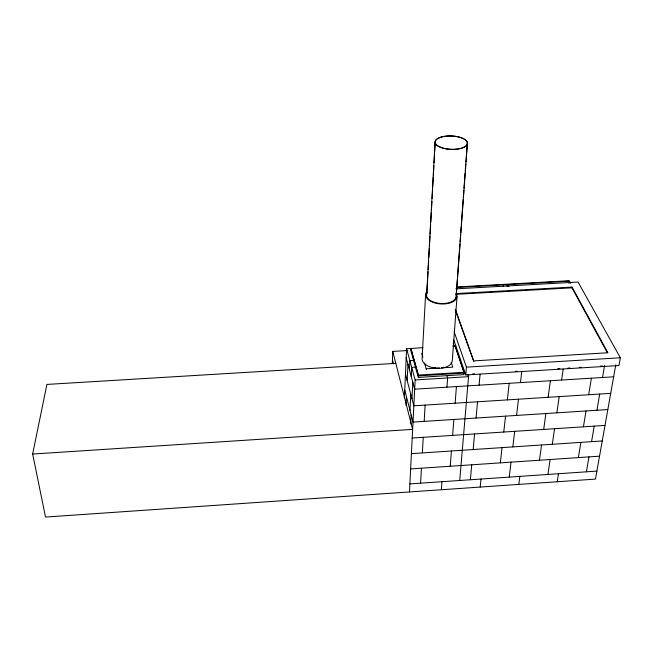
<?xml version="1.0" encoding="UTF-8"?>
<svg xmlns="http://www.w3.org/2000/svg" width="653" height="653" viewBox="0 0 653 653"><rect width="100%" height="100%" fill="white"/><g stroke="black" fill="none" stroke-linecap="round" stroke-linejoin="round"><path stroke-width="0.98" d="M392.331 363.607L392.771 351.412L407.325 350.539M404.403 397.848L406.59 348.751L422.997 347.682M406.06 405.521L406.468 396.689M407.203 380.658L407.945 364.292M409.439 369.81L409.872 360.701L413.937 360.456M411.259 376.536L411.708 367.386L415.463 367.157M409.986 410.345L410.77 394.175M410.745 423.936L411.186 415.006M411.986 398.795L412.802 382.234M409.464 491.946L415.153 379.956L406.59 348.751M418.336 377.401L418.459 375.083L410.966 348.4L410.859 350.677L418.336 377.401L463.957 374.602L464.144 372.283L455.084 345.772L463.761 372.104M425.609 294.168L422.124 357.966A15.158 8.807 4.1 0 0 435.992 368.219A15.158 8.807 4.1 0 0 452.284 360.791L457.002 296.829M426.507 297.205L435.045 142.468M426.866 293.132L427.372 283.973M427.486 281.933L428.05 271.754M428.164 269.722L428.67 260.555M428.833 257.502L429.339 248.344M429.454 246.303L430.017 236.125M430.131 234.092L430.637 224.926M430.809 221.873L431.315 212.715M431.429 210.674L431.935 201.516M432.098 198.463L432.604 189.297M432.719 187.264L433.282 177.085M433.396 175.045L433.902 165.886M434.074 162.834L434.58 153.667M434.694 151.635L435.2 142.468M426.278 369.557L424.613 362.962M420.581 483.171L421.454 468.201M422.344 452.921L423.25 437.314M424.181 421.381L425.127 405.097M446.954 387.172L447.615 377.956L446.799 375.377M441.371 489.742L441.959 481.71M456.129 295.613L456.643 288.528M456.798 286.504L457.312 279.411M457.459 277.386L459.908 243.969M460.055 241.945L460.577 234.851M460.724 232.827L461.165 226.754M461.312 224.722L463.165 199.41M463.32 197.386L463.834 190.292M463.981 188.268L465.091 173.078M465.246 171.053L465.76 163.96M465.907 161.936L466.43 154.851M466.577 152.818L467.319 142.697M456.12 297.646L467.466 142.697M450.235 466.258L451.419 450.986M452.627 435.388L453.868 419.463M455.133 403.203L456.423 386.584M455.835 288.846L578.052 282.039L620.35 357.771L618.954 365.549L465.777 374.969L466.422 367.157L454.145 331.797M459.728 480.494L468.691 374.895M473.89 361.656L455.353 309.228M470.364 479.759L471.744 464.805M473.156 449.542L474.592 433.951M476.053 418.034L477.555 401.783M479.082 385.172L480.094 374.193M480.192 487.065L480.992 479.033M503.292 286.61L503.463 284.847M507.112 286.389L507.299 284.635L457.263 287.418M500.337 462.879L502.035 447.615M503.765 432.041L505.536 416.141M507.348 399.897L509.201 383.303M509.25 477.098L511.03 462.153M512.834 446.897L514.678 431.331M516.564 415.43L518.49 399.187M520.457 382.601L521.763 371.63M518.817 484.395L519.821 476.372M539.468 460.234L541.566 444.987M543.704 429.429L545.892 413.537M548.128 397.31L550.406 380.74M568.485 282.978L568.73 281.223L508.148 284.586L508.973 286.414M607.274 352.653L571.963 287.826L572.069 287.083L455.949 293.589M547.94 474.453L550.104 459.516M552.307 444.277L554.56 428.719M556.862 412.835L559.205 396.608M561.604 380.038L563.196 369.084M557.238 481.751L558.454 473.727M578.395 457.606L580.884 442.375M583.431 426.825L586.027 410.957M588.68 394.747L591.389 378.185M586.427 471.817L588.973 456.896M591.569 441.665L594.23 426.123M596.932 410.255L599.699 394.045M602.531 377.491L604.564 365.558M615.771 364.872L595.463 479.106L45.514 517.07L32.65 454.039L46.902 384.429L395.816 363.354M409.872 483.906L596.883 471.099M411.406 453.647L602.246 440.955M410.631 468.927L599.536 456.178M32.65 454.039L412.639 429.38L392.771 351.412M412.198 438.032L605.005 425.413M610.71 393.351L413.839 405.815L405.464 374.071M607.829 409.553L413.014 422.099L404.754 390.029M418.459 375.083L464.144 372.283M464.087 373.059L418.418 375.859L410.933 349.159M472.617 373.957L474.649 373.834M515.233 371.337L517.258 371.214M557.842 368.725L559.874 368.594M567.988 368.096L570.02 367.974M579.146 367.41L581.178 367.288M600.458 366.104L602.482 365.982M415.153 379.956L468.544 376.667L467.891 374.789M613.649 376.805L414.688 389.18L406.182 357.779M452.815 346L455.827 345.821M473.964 360.872L607.894 352.759L572.069 287.083M426.327 368.79L439.551 367.982M441.583 367.859L452.782 367.174L451.19 362.342M466.422 367.157L620.35 357.771M456.382 287.002L569.326 280.725L570.624 283.1M455.9 294.332L571.963 287.826M433.935 367.37L435.78 368.21M568.73 281.223L569.84 283.255M507.299 284.635L508.124 286.463M455.296 309.979L473.547 360.693M453.582 339.405L465.777 374.969M453.272 343.331L454.415 346.702M421.765 353.249L422.907 357.134M392.469 359.64L393.547 363.901M443.371 367.264A14.293 8.309 4.1 0 1 441.624 367.59M456.112 296.748A14.872 7.909 3.5 0 1 438.236 303.204A14.872 7.909 3.5 0 1 427.323 292.266M456.725 294.625A15.77 8.383 3.5 0 1 440.098 303.914A15.77 8.383 3.5 0 1 426.491 292.079M440.832 147.366A16.113 6.644 2.4 0 0 467.107 144.427A16.113 6.644 2.4 0 0 445.877 136.208A16.113 6.644 2.4 0 0 440.832 147.366M440.734 147.415A16.26 6.71 2.4 0 0 467.254 144.444A16.26 6.71 2.4 0 0 445.828 136.151A16.26 6.71 2.4 0 0 440.734 147.415"/></g></svg>
